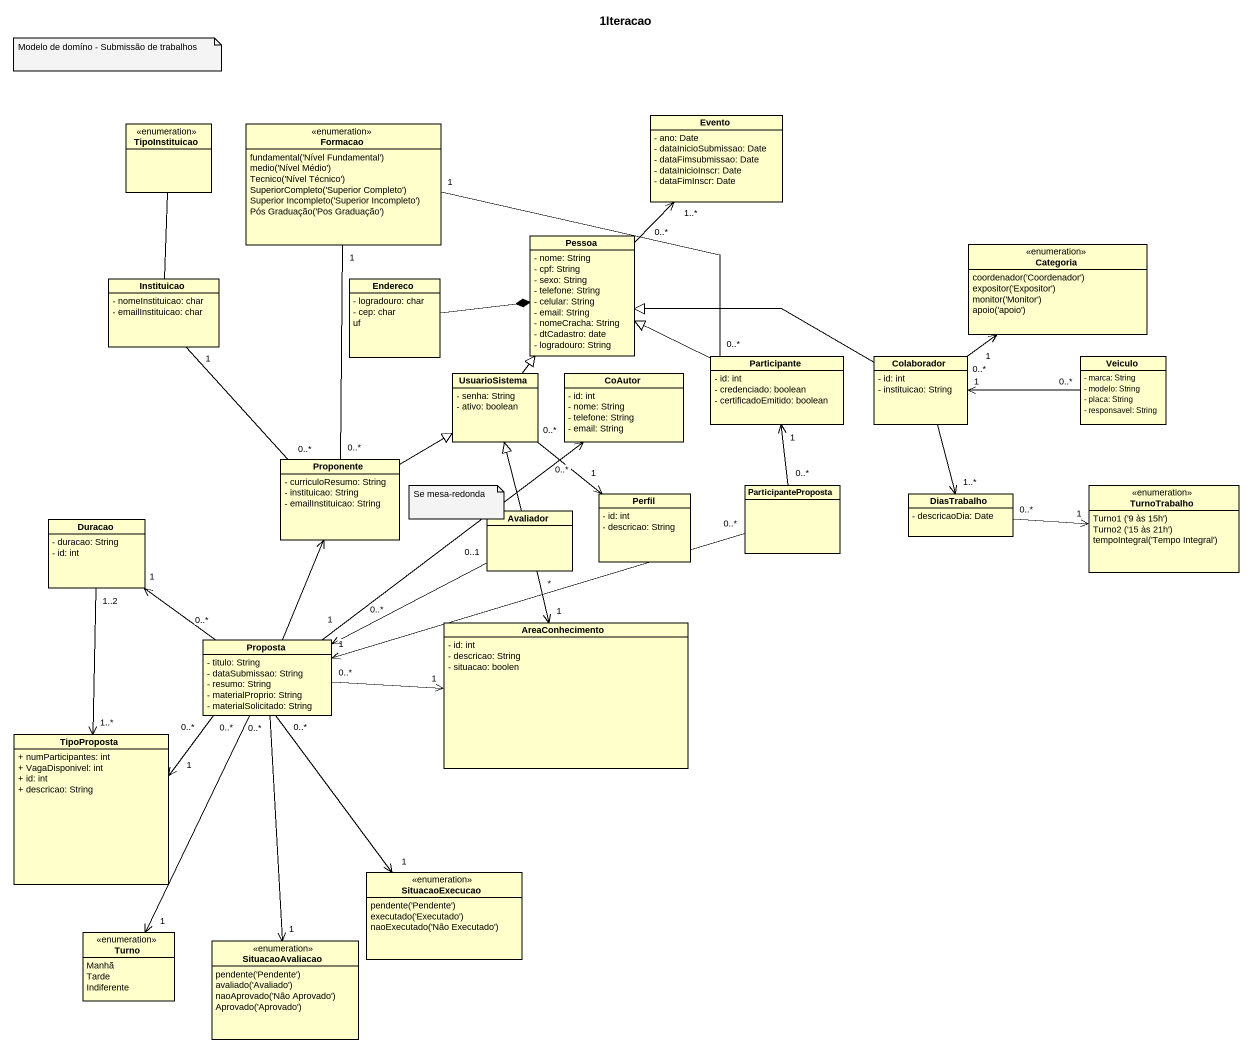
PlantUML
@startuml
title 1Iteracao
hide circle
hide empty members
skinparam classAttributeIconSize 0
enum TipoInstituicao
enum Formacao {
  {field} fundamental('Nível Fundamental')
  {field} medio('Nível Médio')
  {field} Tecnico('Nível Técnico')
  {field} SuperiorCompleto('Superior Completo')
  {field} Superior Incompleto('Superior Incompleto')
  {field} Pós Graduação('Pos Graduação')
}
class Evento {
  - ano: Date
  - dataInicioSubmissao: Date
  - dataFimsubmissao: Date
  - dataInicioInscr: Date
  - dataFimInscr: Date
}
class Pessoa {
  - nome: String
  - cpf: String
  - sexo: String
  - telefone: String
  - celular: String
  - email: String
  - nomeCracha: String
  - dtCadastro: date
  - logradouro: String
}
enum Categoria {
  {field} coordenador('Coordenador')
  {field} expositor('Expositor')
  {field} monitor('Monitor')
  {field} apoio('apoio')
}
class Instituicao {
  - nomeInstituicao: char
  - emailInstituicao: char
}
class Endereco {
  - logradouro: char
  - cep: char
  uf
}
class Participante {
  - id: int
  - credenciado: boolean
  - certificadoEmitido: boolean
}
class Colaborador {
  - id: int
  - instituicao: String
}
class Veiculo {
  - marca: String
  - modelo: String
  - placa: String
  - responsavel: String
}
class UsuarioSistema {
  - senha: String
  - ativo: boolean
}
class CoAutor {
  - id: int
  - nome: String
  - telefone: String
  - email: String
}
class Proponente {
  - curriculoResumo: String
  - instituicao: String
  - emailInstituicao: String
}
class Duracao {
  - duracao: String
  - id: int
}
class Avaliador
class Perfil {
  - id: int
  - descricao: String
}
class ParticipanteProposta
class DiasTrabalho {
  - descricaoDia: Date
}
enum TurnoTrabalho {
  {field} Turno1 ('9 às 15h')
  {field} Turno2 ('15 às 21h')
  {field} tempoIntegral('Tempo Integral')
}
class AreaConhecimento {
  - id: int
  - descricao: String
  - situacao: boolen
}
class Proposta {
  - titulo: String
  - dataSubmissao: String
  - resumo: String
  - materialProprio: String
  - materialSolicitado: String
}
class TipoProposta {
  + numParticipantes: int
  + VagaDisponivel: int
  + id: int
  + descricao: String
}
enum SituacaoExecucao {
  {field} pendente('Pendente')
  {field} executado('Executado')
  {field} naoExecutado('Não Executado')
}
enum Turno {
  Manhã
  Tarde
  Indiferente
}
enum SituacaoAvaliacao {
  {field} pendente('Pendente')
  {field} avaliado('Avaliado')
  {field} naoAprovado('Não Aprovado')
  {field} Aprovado('Aprovado')
}
Formacao "1" -right- "0..*" Participante
Pessoa "0..*" -up-> "1..*" Evento
Instituicao -up- TipoInstituicao
Endereco -right-* Pessoa
Participante -left-|> Pessoa
Colaborador -left-|> Pessoa
Colaborador "0..*" -up-> "1" Categoria
Colaborador --> "1..*" DiasTrabalho
Veiculo "0..*" -left-> "1" Colaborador
UsuarioSistema -up-|> Pessoa
UsuarioSistema "0..*" --> "1" Perfil
Proponente "0..*" -up- "1" Formacao
Proponente "0..*" -up- "1" Instituicao
Proponente -right-|> UsuarioSistema
Duracao "1..2" --> "1..*" TipoProposta
Avaliador -up-|> UsuarioSistema
Avaliador "*" --> "1" AreaConhecimento
Avaliador "0..1" -left-> "0..*" Proposta
ParticipanteProposta "0..*" -up-> "1" Participante
ParticipanteProposta "0..*" -left-> "1" Proposta
DiasTrabalho "0..*" -right-> "1" TurnoTrabalho
Proposta "1" -up-> "0..*" CoAutor
Proposta -up-> Proponente
Proposta "0..*" -up-> "1" Duracao
Proposta "0..*" -right-> "1" AreaConhecimento
Proposta "0..*" --> "1" TipoProposta
Proposta "0..*" --> "1" SituacaoExecucao
Proposta "0..*" --> "1" Turno
Proposta "0..*" --> "1" SituacaoAvaliacao
note as N1
  Modelo de domíno - Submissão de trabalhos
end note
note as N2
  Se mesa-redonda
end note
@enduml
